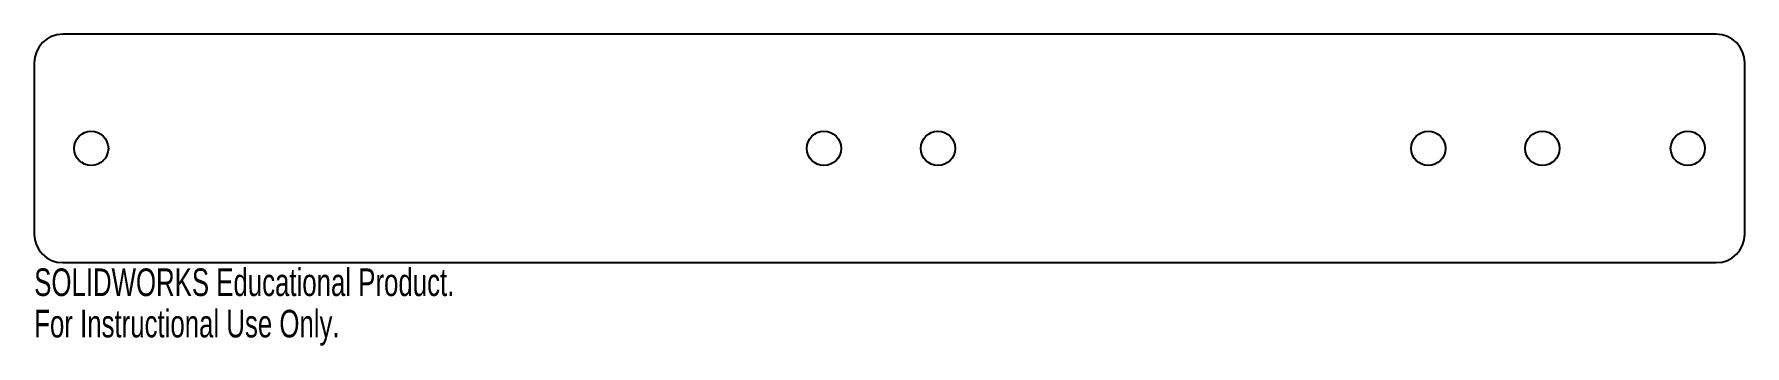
# Model space of a CAD drawing. Header units: millimetres. Extents: x -150 to 150, y -35 to 20.
import ezdxf

# ---------------------------------------------------------------- set-up
doc = ezdxf.new("R2010")
doc.units = ezdxf.units.MM
doc.styles.add('SLDTEXTSTYLE0', font='TXT', dxfattribs={"width": 0.7})

msp = doc.modelspace()

# ---------------------------------------------------------------- linework, layer by layer
at = {"color": 7, "linetype": 'Continuous', "lineweight": 25}
for p, q in [((145, 20), (-145, 20)), ((-150, 15), (-150, -15)), ((150, -15), (150, 15)), ((-145, -20), (145, -20))]:
    msp.add_line(p, q, dxfattribs=at)
for centre in [(140, 0), (-140, 0), (-11.5, 0), (8.5, 0), (94.5, 0), (114.5, 0)]:
    msp.add_circle(centre, 3, dxfattribs=at)
for centre, start, end in [((-145, 15), 90, 180), ((145, 15), 0, 90), ((-145, -15), 180, 270), ((145, -15), 270, 0)]:
    msp.add_arc(centre, 5, start, end, dxfattribs=at)

# ---------------------------------------------------------------- texts
at = {"color": 7, "linetype": 'Continuous', "char_height": 4.8336, "attachment_point": 1, "style": 'SLDTEXTSTYLE0'}
for s, insert in [('SOLIDWORKS Educational Product.', (-150, -21.02)), ('For Instructional Use Only.', (-150, -28.27))]:
    msp.add_mtext(s, dxfattribs=dict(at, insert=insert))

doc.saveas('drawing.dxf')
